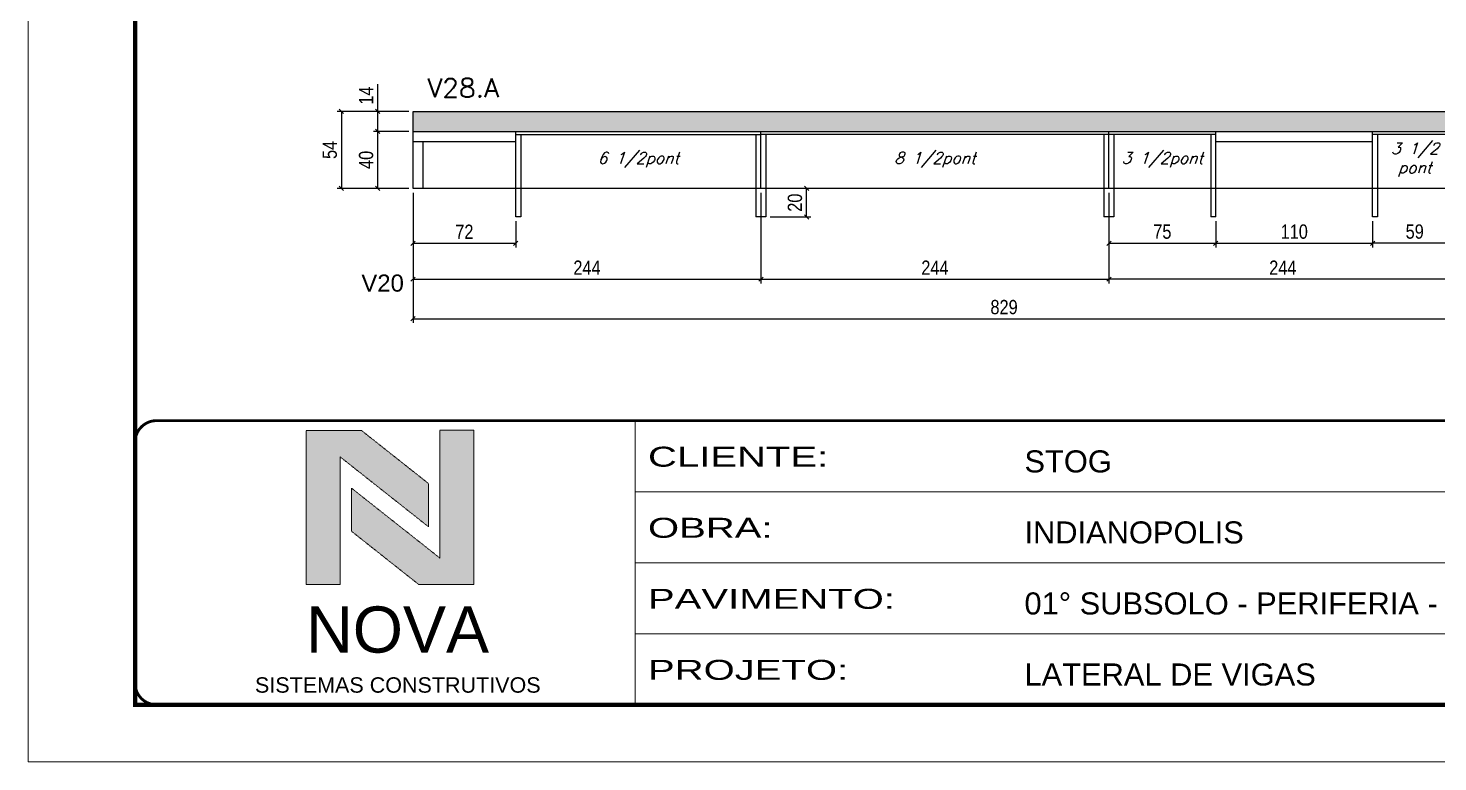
# Model space of a CAD drawing. Extents: x 0 to 6325, y 5574 to 19307.
# Drawn here: x 0 to 989, y 13614 to 14129 of the extents above; entities that cross this region are included whole.
import ezdxf

# ---------------------------------------------------------------- set-up
doc = ezdxf.new("R2010")
doc.units = 0
doc.linetypes.add('CONTINUO', pattern=[0])
doc.linetypes.add('DASHED', pattern=[0.75, 0.5, -0.25])
for name, color, linetype in [('1', 1, 'Continuous'), ('5', 5, 'Continuous'), ('COTA', 241, 'Continuous'), ('Painéis', 200, 'Continuous'), ('SARR_2.2x7', 40, 'Continuous'), ('SARR_3.5x7', 81, 'Continuous'), ('texto', 7, 'Continuous')]:
    doc.layers.add(name, color=color, linetype=linetype)
for name, color, linetype, lineweight in [('CARIMBO-LEGENDA', 75, 'Continuous', 15), ('Folhas', 255, 'Continuous', 9), ('SARRAFO DE PRESSAO', 251, 'DASHED', 9), ('Texto Seção', 7, 'Continuous', 15)]:
    doc.layers.add(name, color=color, linetype=linetype, lineweight=lineweight)
doc.styles.add('arial', font='arial.ttf')
doc.styles.add('COTA TECNICA', font='techl___.ttf', dxfattribs={"height": 10})
doc.styles.add('REGUA-120', font='ROMANS.shx', dxfattribs={"height": 15})
doc.styles.add('Romans', font='romans.shx')
doc.styles.get("Standard").update_dxf_attribs({"font": 'arial.ttf'})
doc.styles.add('Tecnologia', font='')
doc.styles.get('Tecnologia').set_extended_font_data('Forgotten Futurist')
doc.dimstyles.new('PAINEL', dxfattribs={"dimtxt": 10, "dimasz": 3, "dimexe": 3, "dimexo": 3, "dimgap": 3, "dimtad": 1, "dimdec": 1, "dimzin": 12, "dimdsep": 46, "dimtxsty": 'COTA TECNICA', "dimblk1": 'OBLIQUE', "dimblk2": 'OBLIQUE', "dimsah": 1, "dimcen": 0.9, "dimclrd": 4, "dimclre": 4, "dimclrt": 240, "dimadec": 1, "dimazin": 3, "dimtfac": 1, "dimtdec": 1, "dimtmove": 0, "dimatfit": 3, "dimfxl": 1, "dimtolj": 1, "dimtzin": 12, "dimarcsym": 0})

# ---------------------------------------------------------------- blocks, each defined once
blk = doc.blocks.new('A$C64660E27')
at = {"layer": 'COTA', "true_color": 0x1a1a1a}
h = blk.add_hatch(color=250, dxfattribs=at)
h.dxf.hatch_style = 1
h.paths.add_polyline_path([(185.4, -11.6), (142.4, -11.6), (142.4, -131.6), (168.8, -131.6), (168.8, -32.2), (237.7, -86.7), (237.7, -53)])
at = {"layer": 'COTA'}
h = blk.add_hatch(color=20, dxfattribs=at)
h.dxf.hatch_style = 1
h.paths.add_polyline_path([(273, -11.4), (246.6, -11.4), (246.6, -111.1), (177.7, -56.6), (177.7, -90.2), (230, -131.6), (273, -131.6)])
for p, q in [((142.4, -131.6), (142.4, -11.6)), ((142.4, -11.6), (185.4, -11.6)), ((185.4, -11.6), (237.7, -53)), ((273, -11.4), (246.6, -11.4)), ((246.6, -111.1), (246.6, -11.4)), ((273, -11.4), (273, -131.6)), ((168.8, -32.2), (237.7, -86.7)), ((168.8, -131.6), (168.8, -32.2)), ((237.7, -86.7), (237.7, -53)), ((246.6, -111.1), (177.7, -56.6)), ((177.7, -90.2), (177.7, -56.6)), ((230, -131.6), (177.7, -90.2)), ((142.4, -131.6), (168.8, -131.6)), ((273, -131.6), (230, -131.6))]:
    blk.add_line(p, q)
at = {"layer": 'CARIMBO-LEGENDA', "color": 7, "linetype": 'Continuous', "ltscale": 100, "style": 'arial'}
blk.add_text('NOVA', height=36, dxfattribs=at).set_placement((142.4, -184.8))
at = {"layer": 'CARIMBO-LEGENDA', "color": 7, "linetype": 'Continuous', "style": 'arial'}
blk.add_text('SISTEMAS CONSTRUTIVOS', height=12, dxfattribs=at).set_placement((102.5, -216))
blk = doc.blocks.new('9999999999')
at = {"color": 30, "linetype": 'CONTINUO'}
for p, q in [((98564.56, 34230.21), (98564.56, 34429.45)), ((98564.56, 34379.64), (99583.98, 34379.64)), ((98564.56, 34329.83), (99487.98, 34329.83)), ((98564.56, 34280.02), (99487.98, 34280.02))]:
    blk.add_line(p, q, dxfattribs=at)
at = {"color": 30, "linetype": 'CONTINUO', "const_width": 2}
blk.add_lwpolyline([(99583.98, 34230.21), (99583.98, 34414.45, 0.414214), (99568.98, 34429.45), (98228.98, 34429.45, 0.414214), (98213.98, 34414.45), (98213.98, 34245.21, 0.414214), (98228.98, 34230.21), (99583.98, 34230.21)], format="xyb", dxfattribs=at)
at = {"layer": 'Folhas'}
blk.add_lwpolyline([(98138.98, 34190.21), (99623.98, 34190.21), (99623.98, 35240.21), (98138.98, 35240.21)], close=True, dxfattribs=at)
at = {"layer": 'Folhas', "color": 30, "const_width": 3}
blk.add_lwpolyline([(98213.98, 34230.21), (99583.98, 34230.21), (99583.98, 35200.21), (98213.98, 35200.21)], close=True, dxfattribs=at)
at = {"xscale": 0.9, "yscale": 0.9, "zscale": 0.9}
blk.add_blockref('A$C64660E27', (98205.77, 34433.07), dxfattribs=at)
at = {"color": 7, "linetype": 'Continuous', "ltscale": 5, "style": 'arial'}
for s, height, p in [('STOG', 15.483, (98837.68, 34393.13)), ('INDIANOPOLIS', 15.4829, (98837.68, 34343.32)), ('01° SUBSOLO - PERIFERIA - TRECHO 1', 15.4829, (98837.68, 34293.51)), ('LATERAL DE VIGAS', 15.4829, (98837.68, 34243.7))]:
    blk.add_text(s, height=height, dxfattribs=at).set_placement(p)
at = {"layer": 'Folhas', "color": 7, "style": 'Tecnologia', "width": 1.5}
for s, p in [('CLIENTE:', (98573.65, 34397.17)), ('OBRA:', (98573.65, 34347.31)), ('PAVIMENTO:', (98573.65, 34297.5)), ('PROJETO:', (98573.65, 34247.69))]:
    blk.add_text(s, height=14, dxfattribs=at).set_placement(p)
blk = doc.blocks.new('_Oblique')
at = {"layer": '1', "color": 0, "lineweight": -2}
blk.add_line((-0.5, -0.5), (0.5, 0.5), dxfattribs=at)
blk = doc.blocks.new('*D4821')
at = {"layer": 'COTA', "color": 4, "lineweight": -2, "transparency": 16777216}
for p, q in [((266.9, 14056.38), (242.11, 14056.38)), ((245.11, 14016.38), (245.11, 14056.38)), ((266.9, 14016.38), (242.11, 14016.38))]:
    blk.add_line(p, q, dxfattribs=at)
at = {"layer": 'Defpoints', "color": 0, "transparency": 16777216}
for p in [(245.11, 14056.38), (269.9, 14056.38), (269.9, 14016.38)]:
    blk.add_point(p, dxfattribs=at)
at = {"layer": 'COTA', "color": 4, "lineweight": -2, "transparency": 16777216, "xscale": 3, "yscale": 3, "zscale": 3}
for p, rotation in [((245.11, 14056.38), 90), ((245.11, 14016.38), 270)]:
    blk.add_blockref('_Oblique', p, dxfattribs=dict(at, rotation=rotation))
at = {"layer": 'COTA', "color": 240, "transparency": 16777216, "insert": (237.01, 14036.38), "char_height": 10, "attachment_point": 5, "rotation": 90, "style": 'COTA TECNICA'}
blk.add_mtext('\\A1;40', dxfattribs=at)
blk = doc.blocks.new('*D4822')
at = {"layer": 'COTA', "color": 4, "lineweight": -2, "transparency": 16777216}
for p, q in [((269.9, 14013.38), (269.9, 13922)), ((1098.9, 14013.38), (1098.9, 13922)), ((269.9, 13925), (1098.9, 13925))]:
    blk.add_line(p, q, dxfattribs=at)
at = {"layer": 'Defpoints', "color": 0, "transparency": 16777216}
for p in [(269.9, 14016.38), (1098.9, 14016.38), (1098.9, 13925)]:
    blk.add_point(p, dxfattribs=at)
at = {"layer": 'COTA', "color": 4, "lineweight": -2, "transparency": 16777216, "xscale": 3, "yscale": 3, "zscale": 3, "rotation": 180}
blk.add_blockref('_Oblique', (269.9, 13925), dxfattribs=at)
at = {"layer": 'COTA', "color": 4, "lineweight": -2, "transparency": 16777216, "xscale": 3, "yscale": 3, "zscale": 3}
blk.add_blockref('_Oblique', (1098.9, 13925), dxfattribs=at)
at = {"layer": 'COTA', "color": 240, "transparency": 16777216, "insert": (684.4, 13933.1), "char_height": 10, "attachment_point": 5, "style": 'COTA TECNICA'}
blk.add_mtext('\\A1;829', dxfattribs=at)
blk = doc.blocks.new('*D4823')
at = {"layer": 'COTA', "color": 4, "lineweight": -2, "transparency": 16777216}
for p, q in [((245.11, 14070.38), (245.11, 14089.5)), ((266.9, 14070.38), (242.11, 14070.38)), ((245.11, 14056.38), (245.11, 14070.38)), ((266.9, 14056.38), (242.11, 14056.38))]:
    blk.add_line(p, q, dxfattribs=at)
at = {"layer": 'Defpoints', "color": 0, "transparency": 16777216}
for p in [(245.11, 14070.38), (269.9, 14070.38), (269.9, 14056.38)]:
    blk.add_point(p, dxfattribs=at)
at = {"layer": 'COTA', "color": 4, "lineweight": -2, "transparency": 16777216, "xscale": 3, "yscale": 3, "zscale": 3}
for p, rotation in [((245.11, 14070.38), 90), ((245.11, 14056.38), 270)]:
    blk.add_blockref('_Oblique', p, dxfattribs=dict(at, rotation=rotation))
at = {"layer": 'COTA', "color": 240, "transparency": 16777216, "insert": (237.04, 14081.44), "char_height": 10, "attachment_point": 5, "rotation": 90, "style": 'COTA TECNICA'}
blk.add_mtext('\\A1;14', dxfattribs=at)
blk = doc.blocks.new('*D3687')
at = {"layer": 'COTA', "color": 4, "lineweight": -2, "transparency": 16777216}
for p, q in [((266.9, 14070.38), (216.65, 14070.38)), ((219.65, 14070.38), (219.65, 14016.38)), ((266.9, 14016.38), (216.65, 14016.38))]:
    blk.add_line(p, q, dxfattribs=at)
at = {"layer": 'Defpoints', "color": 0, "transparency": 16777216}
for p in [(269.9, 14070.38), (219.65, 14016.38), (269.9, 14016.38)]:
    blk.add_point(p, dxfattribs=at)
at = {"layer": 'COTA', "color": 4, "lineweight": -2, "transparency": 16777216, "xscale": 3, "yscale": 3, "zscale": 3}
for p, rotation in [((219.65, 14070.38), 90), ((219.65, 14016.38), 270)]:
    blk.add_blockref('_Oblique', p, dxfattribs=dict(at, rotation=rotation))
at = {"layer": 'COTA', "color": 240, "transparency": 16777216, "insert": (211.54, 14043.38), "char_height": 10, "attachment_point": 5, "rotation": 90, "style": 'COTA TECNICA'}
blk.add_mtext('\\A1;54', dxfattribs=at)
blk = doc.blocks.new('*D3688')
at = {"layer": 'COTA', "color": 4, "lineweight": -2, "transparency": 16777216}
for p, q in [((269.9, 14013.38), (269.9, 13949.72)), ((513.9, 14013.38), (513.9, 13949.72)), ((269.9, 13952.72), (513.9, 13952.72))]:
    blk.add_line(p, q, dxfattribs=at)
at = {"layer": 'Defpoints', "color": 0, "transparency": 16777216}
for p in [(269.9, 14016.38), (513.9, 14016.38), (513.9, 13952.72)]:
    blk.add_point(p, dxfattribs=at)
at = {"layer": 'COTA', "color": 4, "lineweight": -2, "transparency": 16777216, "xscale": 3, "yscale": 3, "zscale": 3, "rotation": 180}
blk.add_blockref('_Oblique', (269.9, 13952.72), dxfattribs=at)
at = {"layer": 'COTA', "color": 4, "lineweight": -2, "transparency": 16777216, "xscale": 3, "yscale": 3, "zscale": 3}
blk.add_blockref('_Oblique', (513.9, 13952.72), dxfattribs=at)
at = {"layer": 'COTA', "color": 240, "transparency": 16777216, "insert": (391.9, 13960.79), "char_height": 10, "attachment_point": 5, "style": 'COTA TECNICA'}
blk.add_mtext('\\A1;244', dxfattribs=at)
blk = doc.blocks.new('*D3689')
at = {"layer": 'COTA', "color": 4, "lineweight": -2, "transparency": 16777216}
for p, q in [((513.9, 14013.38), (513.9, 13949.72)), ((757.9, 14013.38), (757.9, 13949.72)), ((513.9, 13952.72), (757.9, 13952.72))]:
    blk.add_line(p, q, dxfattribs=at)
at = {"layer": 'Defpoints', "color": 0, "transparency": 16777216}
for p in [(513.9, 14016.38), (757.9, 14016.38), (757.9, 13952.72)]:
    blk.add_point(p, dxfattribs=at)
at = {"layer": 'COTA', "color": 4, "lineweight": -2, "transparency": 16777216, "xscale": 3, "yscale": 3, "zscale": 3, "rotation": 180}
blk.add_blockref('_Oblique', (513.9, 13952.72), dxfattribs=at)
at = {"layer": 'COTA', "color": 4, "lineweight": -2, "transparency": 16777216, "xscale": 3, "yscale": 3, "zscale": 3}
blk.add_blockref('_Oblique', (757.9, 13952.72), dxfattribs=at)
at = {"layer": 'COTA', "color": 240, "transparency": 16777216, "insert": (635.9, 13960.79), "char_height": 10, "attachment_point": 5, "style": 'COTA TECNICA'}
blk.add_mtext('\\A1;244', dxfattribs=at)
blk = doc.blocks.new('*D4824')
at = {"layer": 'COTA', "color": 4, "lineweight": -2, "transparency": 16777216}
for p, q in [((757.9, 14013.38), (757.9, 13949.72)), ((1001.9, 14013.38), (1001.9, 13949.72)), ((1001.9, 13952.72), (757.9, 13952.72))]:
    blk.add_line(p, q, dxfattribs=at)
at = {"layer": 'Defpoints', "color": 0, "transparency": 16777216}
for p in [(757.9, 14016.38), (1001.9, 14016.38), (757.9, 13952.72)]:
    blk.add_point(p, dxfattribs=at)
at = {"layer": 'COTA', "color": 4, "lineweight": -2, "transparency": 16777216, "xscale": 3, "yscale": 3, "zscale": 3, "rotation": 180}
blk.add_blockref('_Oblique', (757.9, 13952.72), dxfattribs=at)
at = {"layer": 'COTA', "color": 4, "lineweight": -2, "transparency": 16777216, "xscale": 3, "yscale": 3, "zscale": 3}
blk.add_blockref('_Oblique', (1001.9, 13952.72), dxfattribs=at)
at = {"layer": 'COTA', "color": 240, "transparency": 16777216, "insert": (879.9, 13960.79), "char_height": 10, "attachment_point": 5, "style": 'COTA TECNICA'}
blk.add_mtext('\\A1;244', dxfattribs=at)
blk = doc.blocks.new('*D4825')
at = {"layer": 'COTA', "color": 4, "lineweight": -2, "transparency": 16777216}
for p, q in [((269.9, 14013.38), (269.9, 13974.91)), ((341.9, 13993.38), (341.9, 13974.91)), ((269.9, 13977.91), (341.9, 13977.91))]:
    blk.add_line(p, q, dxfattribs=at)
at = {"layer": 'Defpoints', "color": 0, "transparency": 16777216}
for p in [(269.9, 14016.38), (341.9, 13996.38), (341.9, 13977.91)]:
    blk.add_point(p, dxfattribs=at)
at = {"layer": 'COTA', "color": 4, "lineweight": -2, "transparency": 16777216, "xscale": 3, "yscale": 3, "zscale": 3, "rotation": 180}
blk.add_blockref('_Oblique', (269.9, 13977.91), dxfattribs=at)
at = {"layer": 'COTA', "color": 4, "lineweight": -2, "transparency": 16777216, "xscale": 3, "yscale": 3, "zscale": 3}
blk.add_blockref('_Oblique', (341.9, 13977.91), dxfattribs=at)
at = {"layer": 'COTA', "color": 240, "transparency": 16777216, "insert": (305.9, 13985.98), "char_height": 10, "attachment_point": 5, "style": 'COTA TECNICA'}
blk.add_mtext('\\A1;72', dxfattribs=at)
blk = doc.blocks.new('*D4826')
at = {"layer": 'COTA', "color": 4, "lineweight": -2, "transparency": 16777216}
for p, q in [((1001.9, 14013.38), (1001.9, 13974.91)), ((942.9, 13993.38), (942.9, 13974.91)), ((1001.9, 13977.91), (942.9, 13977.91))]:
    blk.add_line(p, q, dxfattribs=at)
at = {"layer": 'Defpoints', "color": 0, "transparency": 16777216}
for p in [(1001.9, 14016.38), (942.9, 13996.38), (942.9, 13977.91)]:
    blk.add_point(p, dxfattribs=at)
at = {"layer": 'COTA', "color": 4, "lineweight": -2, "transparency": 16777216, "xscale": 3, "yscale": 3, "zscale": 3, "rotation": 180}
blk.add_blockref('_Oblique', (942.9, 13977.91), dxfattribs=at)
at = {"layer": 'COTA', "color": 4, "lineweight": -2, "transparency": 16777216, "xscale": 3, "yscale": 3, "zscale": 3}
blk.add_blockref('_Oblique', (1001.9, 13977.91), dxfattribs=at)
at = {"layer": 'COTA', "color": 240, "transparency": 16777216, "insert": (972.4, 13986.05), "char_height": 10, "attachment_point": 5, "style": 'COTA TECNICA'}
blk.add_mtext('\\A1;59', dxfattribs=at)
blk = doc.blocks.new('*D4827')
at = {"layer": 'COTA', "color": 4, "lineweight": -2, "transparency": 16777216}
for p, q in [((757.9, 14013.38), (757.9, 13974.91)), ((832.9, 13993.38), (832.9, 13974.91)), ((757.9, 13977.91), (832.9, 13977.91))]:
    blk.add_line(p, q, dxfattribs=at)
at = {"layer": 'Defpoints', "color": 0, "transparency": 16777216}
for p in [(757.9, 14016.38), (832.9, 13996.38), (832.9, 13977.91)]:
    blk.add_point(p, dxfattribs=at)
at = {"layer": 'COTA', "color": 4, "lineweight": -2, "transparency": 16777216, "xscale": 3, "yscale": 3, "zscale": 3, "rotation": 180}
blk.add_blockref('_Oblique', (757.9, 13977.91), dxfattribs=at)
at = {"layer": 'COTA', "color": 4, "lineweight": -2, "transparency": 16777216, "xscale": 3, "yscale": 3, "zscale": 3}
blk.add_blockref('_Oblique', (832.9, 13977.91), dxfattribs=at)
at = {"layer": 'COTA', "color": 240, "transparency": 16777216, "insert": (795.4, 13986.02), "char_height": 10, "attachment_point": 5, "style": 'COTA TECNICA'}
blk.add_mtext('\\A1;75', dxfattribs=at)
blk = doc.blocks.new('*D4829')
at = {"layer": 'COTA', "color": 4, "lineweight": -2, "transparency": 16777216}
for p, q in [((832.9, 13993.38), (832.9, 13974.91)), ((942.9, 13993.38), (942.9, 13974.91)), ((832.9, 13977.91), (942.9, 13977.91))]:
    blk.add_line(p, q, dxfattribs=at)
at = {"layer": 'Defpoints', "color": 0, "transparency": 16777216}
for p in [(832.9, 13996.38), (942.9, 13996.38), (942.9, 13977.91)]:
    blk.add_point(p, dxfattribs=at)
at = {"layer": 'COTA', "color": 4, "lineweight": -2, "transparency": 16777216, "xscale": 3, "yscale": 3, "zscale": 3, "rotation": 180}
blk.add_blockref('_Oblique', (832.9, 13977.91), dxfattribs=at)
at = {"layer": 'COTA', "color": 4, "lineweight": -2, "transparency": 16777216, "xscale": 3, "yscale": 3, "zscale": 3}
blk.add_blockref('_Oblique', (942.9, 13977.91), dxfattribs=at)
at = {"layer": 'COTA', "color": 240, "transparency": 16777216, "insert": (887.9, 13986.01), "char_height": 10, "attachment_point": 5, "style": 'COTA TECNICA'}
blk.add_mtext('\\A1;110', dxfattribs=at)
blk = doc.blocks.new('*D4830')
at = {"layer": 'COTA', "color": 4, "lineweight": -2, "transparency": 16777216}
for p, q in [((545.87, 13996.38), (545.87, 14016.38)), ((520.4, 13996.38), (548.87, 13996.38))]:
    blk.add_line(p, q, dxfattribs=at)
at = {"layer": 'Defpoints', "color": 0, "transparency": 16777216}
for p in [(545.87, 14016.38), (545.87, 14016.38), (517.4, 13996.38)]:
    blk.add_point(p, dxfattribs=at)
at = {"layer": 'COTA', "color": 4, "lineweight": -2, "transparency": 16777216, "xscale": 3, "yscale": 3, "zscale": 3}
for p, rotation in [((545.87, 14016.38), 90), ((545.87, 13996.38), 270)]:
    blk.add_blockref('_Oblique', p, dxfattribs=dict(at, rotation=rotation))
at = {"layer": 'COTA', "color": 240, "transparency": 16777216, "insert": (537.77, 14006.38), "char_height": 10, "attachment_point": 5, "rotation": 90, "style": 'COTA TECNICA'}
blk.add_mtext('\\A1;20', dxfattribs=at)

msp = doc.modelspace()

# ---------------------------------------------------------------- hatches: boundary and pattern name
at = {"layer": 'COTA'}
h = msp.add_hatch(dxfattribs=at)
h.set_pattern_fill('AR-CONC', color=256, scale=0.03)
h.set_pattern_definition([(50, (-3093.5185, 976.33), (5.46554, -0.4781726), [0.5715, -6.2865]), (355, (-3093.5185, 976.33), (-1.0573026, 5.7317054), [0.4572, -5.0292175]), (100.451445, (-3093.063, 976.29), (4.4082374, 5.2535326), [0.4857003, -5.3427073]), (46.1842, (-3093.5185, 977.854), (8.1323712, -1.26127), [0.85725, -9.42975]), (96.63556, (-3092.841, 977.749), (7.122124, 7.4227837), [0.7285507, -8.014068]), (351.18415, (-3093.5185, 977.854), (7.122124, 7.4227837), [0.685799, -7.543792]), (21, (-3092.7565, 977.473), (4.5484317, -3.067956), [0.5715, -6.2865]), (326, (-3092.7565, 977.473), (1.8540609, 5.525639), [0.4572, -5.0292]), (71.451445, (-3092.3774, 977.217), (6.4024926, 2.457683), [0.4857003, -5.3426981]), (37.5, (-3093.5185, 976.3299), (0.0926581, 2.53665117), [0, -4.96824, 0, -5.1054, 0, -5.04825]), (7.5, (-3093.5185, 976.33), (2.0045899, 3.00541724), [0, -2.91084, 0, -4.85394, 0, -1.92405]), (327.5, (-3095.2177, 976.3299), (4.06771786, -0.17186232), [0, -1.905, 0, -5.9436, 0, -7.8867]), (317.5, (-3095.9797, 976.33), (4.4438754, 0.7627947), [0, -2.4765, 0, -3.94716, 0, -5.6007])])
h.paths.add_polyline_path([(1098.9, 14056.38), (1098.9, 14070.38), (269.9, 14070.38), (269.9, 14056.38)])

# ---------------------------------------------------------------- linework, layer by layer
for p, q in [((269.9, 14070.38), (1098.9, 14070.38)), ((269.9, 14056.38), (269.9, 14070.38))]:
    msp.add_line(p, q, dxfattribs=at)
at = {"layer": 'Painéis', "linetype": 'ByBlock'}
for p, q in [((269.9, 14056.38), (1098.9, 14056.38)), ((269.9, 14016.38), (269.9, 14056.38)), ((513.9, 14016.38), (513.9, 14056.38)), ((757.9, 14016.38), (757.9, 14056.38)), ((1098.9, 14016.38), (269.9, 14016.38))]:
    msp.add_line(p, q, dxfattribs=at)
at = {"layer": 'SARR_2.2x7', "linetype": 'Continuous'}
for p, q in [((269.9, 14049.38), (341.9, 14049.38)), ((276.9, 14016.38), (276.9, 14049.38)), ((341.9, 14054.18), (513.9, 14054.18)), ((757.9, 14054.18), (513.9, 14054.18)), ((832.9, 14054.18), (757.9, 14054.18)), ((832.9, 14049.38), (942.9, 14049.38)), ((1001.9, 14054.18), (942.9, 14054.18))]:
    msp.add_line(p, q, dxfattribs=at)
at = {"layer": 'SARR_3.5x7'}
for p, q in [((341.9, 13996.38), (341.9, 14056.38)), ((345.4, 14054.18), (345.4, 13996.38)), ((510.4, 14054.18), (510.4, 13996.38)), ((517.4, 14054.18), (517.4, 13996.38)), ((754.4, 14054.18), (754.4, 13996.38)), ((761.4, 14054.18), (761.4, 13996.38)), ((829.4, 14054.18), (829.4, 13996.38)), ((832.9, 13996.38), (832.9, 14056.38)), ((942.9, 13996.38), (942.9, 14056.38)), ((946.4, 14054.18), (946.4, 13996.38)), ((345.4, 13996.38), (341.9, 13996.38)), ((517.4, 13996.38), (510.4, 13996.38)), ((761.4, 13996.38), (754.4, 13996.38)), ((832.9, 13996.38), (829.4, 13996.38)), ((946.4, 13996.38), (942.9, 13996.38))]:
    msp.add_line(p, q, dxfattribs=at)

# ---------------------------------------------------------------- block references
at = {"layer": 'SARRAFO DE PRESSAO', "color": 6, "linetype": 'ByBlock'}
msp.add_blockref('9999999999', (-98138.98, -20575.93), dxfattribs=at)

# ---------------------------------------------------------------- texts
at = {"layer": '5', "linetype": 'Continuous'}
msp.add_text('V20', height=12, rotation=0.00004, dxfattribs=at).set_placement((233.65, 13943.99))
at = {"layer": 'texto', "color": 2, "char_height": 8, "attachment_point": 5, "style": 'Romans'}
for s, insert in [('{\\Q19;\\C256;3 1/2\\Ppont}', (972.4, 14036.38)), ('{\\Q19;\\C256;6 1/2pont}', (427.9, 14036.38)), ('{\\Q19;\\C256;8 1/2pont}', (635.9, 14036.38)), ('{\\Q19;\\C256;3 1/2pont}', (795.4, 14036.38))]:
    msp.add_mtext(s, dxfattribs=dict(at, insert=insert))
at = {"layer": 'Texto Seção', "style": 'REGUA-120', "width": 1.05}
msp.add_text('V28.A', height=13, dxfattribs=at).set_placement((279.9, 14080.38))

# ---------------------------------------------------------------- dimensions: what is measured, and where the dimension line sits
at = {"layer": 'COTA'}
for base, p1, p2, picture, middle in [((245.11, 14070.38), (269.9, 14056.38), (269.9, 14070.38), '*D4823', (237.04, 14081.44)), ((219.65, 14016.38), (269.9, 14070.38), (269.9, 14016.38), '*D3687', (211.54, 14043.38)), ((245.11, 14056.38), (269.9, 14016.38), (269.9, 14056.38), '*D4821', (237.01, 14036.38))]:
    dim = msp.add_linear_dim(base=base, p1=p1, p2=p2, angle=90, dimstyle='PAINEL', dxfattribs=at)
    dim.commit()
    dim.dimension.update_dxf_attribs({"geometry": picture, "text_midpoint": middle})
for base, p1, p2, picture, middle in [((1098.9, 13925), (269.9, 14016.38), (1098.9, 14016.38), '*D4822', (684.4, 13933.1)), ((513.9, 13952.72), (269.9, 14016.38), (513.9, 14016.38), '*D3688', (391.9, 13960.79)), ((341.9, 13977.91), (269.9, 14016.38), (341.9, 13996.38), '*D4825', (305.9, 13985.98)), ((757.9, 13952.72), (513.9, 14016.38), (757.9, 14016.38), '*D3689', (635.9, 13960.79)), ((757.9, 13952.72), (1001.9, 14016.38), (757.9, 14016.38), '*D4824', (879.9, 13960.79)), ((832.9, 13977.91), (757.9, 14016.38), (832.9, 13996.38), '*D4827', (795.4, 13986.02)), ((942.9, 13977.91), (1001.9, 14016.38), (942.9, 13996.38), '*D4826', (972.4, 13986.05)), ((942.9, 13977.91), (832.9, 13996.38), (942.9, 13996.38), '*D4829', (887.9, 13986.01))]:
    dim = msp.add_linear_dim(base=base, p1=p1, p2=p2, dimstyle='PAINEL', dxfattribs=at)
    dim.commit()
    dim.dimension.update_dxf_attribs({"geometry": picture, "text_midpoint": middle})
dim = msp.add_linear_dim(base=(545.87, 14016.38), p1=(517.4, 13996.38), p2=(545.87, 14016.38), angle=90, dimstyle='PAINEL', dxfattribs=at)
dim.commit()
dim.dimension.update_dxf_attribs({"geometry": '*D4830', "text_midpoint": (545.87, 14006.38), "dimtype": 160})

doc.saveas('drawing.dxf')
